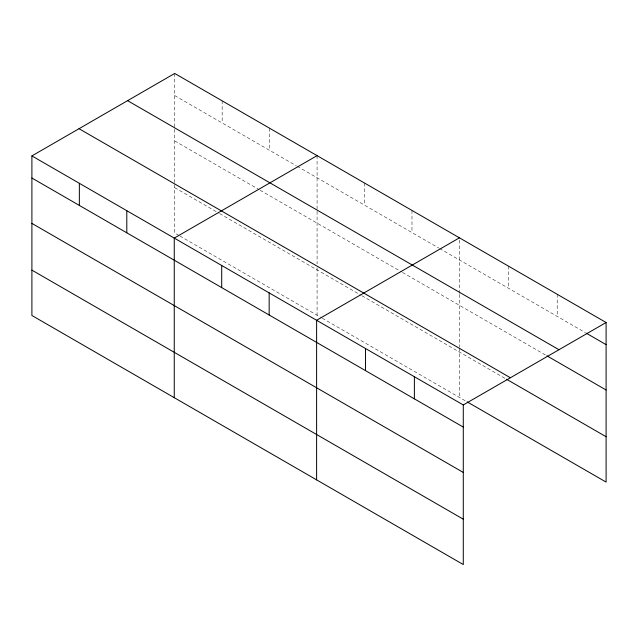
<?xml version="1.0" encoding="UTF-8"?>
<svg xmlns="http://www.w3.org/2000/svg" width="638" height="638" viewBox="0 0 638 638"><rect width="100%" height="100%" fill="white"/><g stroke="black" fill="none" stroke-linecap="round" stroke-linejoin="round"><path stroke-width="0.48" stroke-dasharray="3.19 2.39" d="M459.432 294.469L459.432 347.08M459.432 293.48L459.432 237.83M174.716 95.572L296.367 165.808M297.228 166.303L438.721 247.999M439.59 248.493L585.517 332.741M174.716 140.934L259.267 189.749M260.129 190.252L401.629 271.94M402.49 272.434L546.056 355.326M174.716 187.676L218.722 213.076M219.584 213.578L361.076 295.266M361.937 295.761L506.604 379.283M179.031 235.526L174.716 233.037L174.716 183.696M179.892 236.028L321.385 317.716M322.254 318.21L466.29 401.374M557.213 294.277L557.213 316.4M508.319 266.054L508.319 288.177M459.432 348.069L459.432 397.41M411.981 210.436L411.981 232.551M364.529 183.034L364.529 205.157M317.078 155.64L317.078 210.301M317.078 211.29L317.078 263.893M317.078 267.872L317.078 315.228M269.619 128.246L269.619 150.369M222.168 100.852L222.168 122.967M174.716 73.45L174.716 182.699"/><path stroke-width="0.96" d="M31.9 155.911L463.284 404.963L463.284 564.55L31.9 315.491L31.9 155.911L174.716 73.45L606.1 322.509L606.1 482.089L467.152 401.868M317.078 155.64L174.254 238.094L174.254 397.681M459.432 237.83L316.615 320.284L316.615 479.872M463.284 404.963L606.1 322.509M586.37 333.235L606.1 344.632M127.592 100.66L558.968 349.72M546.918 355.821L606.1 389.993M79.032 128.701L510.408 377.752M506.604 379.283L606.1 436.727M31.9 178.026L463.284 427.085M31.9 223.396L463.284 472.447M31.9 270.129L463.284 519.188M414.389 376.739L414.389 398.862M365.502 348.507L365.502 370.63M269.156 292.89L269.156 315.012M221.705 265.496L221.705 287.61M126.802 210.7L126.802 232.822M79.351 183.305L79.351 205.428"/></g></svg>
